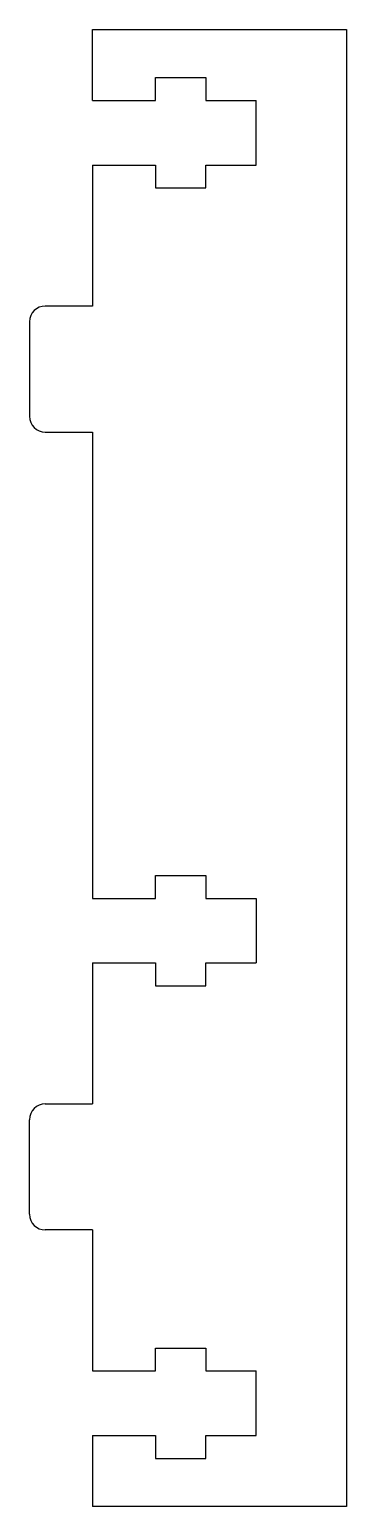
# Model space of a CAD drawing. Header units: millimetres. Extents: x -4 to 16.1, y -46.2 to 47.5.
import ezdxf

# ---------------------------------------------------------------- set-up
doc = ezdxf.new("R2010")
doc.units = ezdxf.units.MM

msp = doc.modelspace()

# ---------------------------------------------------------------- linework, layer by layer
at = {"color": 7, "linetype": 'Continuous', "lineweight": 25}
for p, q in [((0, 43.033), (0, 47.533)), ((0, 47.533), (16.125, 47.533)), ((16.125, 47.533), (16.125, -46.217)), ((4, 44.483), (7.2, 44.483)), ((4, 43.033), (4, 44.483)), ((7.2, 44.483), (7.2, 43.033)), ((0, 43.033), (4, 43.033)), ((7.2, 43.033), (10.4, 43.033)), ((10.4, 38.933), (10.4, 43.033)), ((0, 38.933), (0, 29.983)), ((0, 38.933), (4, 38.933)), ((4, 38.933), (4, 37.483)), ((7.2, 37.483), (7.2, 38.933)), ((7.2, 38.933), (10.4, 38.933)), ((4, 37.483), (7.2, 37.483)), ((0, 29.983), (-3, 29.983)), ((-4, 28.983), (-4, 22.983)), ((-3, 21.983), (0, 21.983)), ((0, 21.983), (0, -7.617)), ((4, -6.167), (7.2, -6.167)), ((4, -7.617), (4, -6.167)), ((7.2, -6.167), (7.2, -7.617)), ((0, -7.617), (4, -7.617)), ((7.2, -7.617), (10.4, -7.617)), ((10.4, -7.617), (10.4, -11.717)), ((0, -11.717), (0, -20.667)), ((0, -11.717), (4, -11.717)), ((4, -11.717), (4, -13.167)), ((7.2, -13.167), (7.2, -11.717)), ((7.2, -11.717), (10.4, -11.717)), ((4, -13.167), (7.2, -13.167)), ((-3, -20.667), (0, -20.667)), ((-4, -27.667), (-4, -21.667)), ((0, -28.667), (-3, -28.667)), ((0, -28.667), (0, -37.617)), ((4, -36.167), (7.2, -36.167)), ((4, -37.617), (4, -36.167)), ((7.2, -36.167), (7.2, -37.617)), ((0, -37.617), (4, -37.617)), ((7.2, -37.617), (10.4, -37.617)), ((10.4, -41.717), (10.4, -37.617)), ((0, -41.717), (0, -46.217)), ((0, -41.717), (4, -41.717)), ((4, -41.717), (4, -43.167)), ((7.2, -43.167), (7.2, -41.717)), ((7.2, -41.717), (10.4, -41.717)), ((4, -43.167), (7.2, -43.167)), ((16.125, -46.217), (0, -46.217))]:
    msp.add_line(p, q, dxfattribs=at)
for centre, start, end in [((-3, 28.983), 90, 180), ((-3, 22.983), 180, 270), ((-3, -21.667), 90, 180), ((-3, -27.667), 180, 270)]:
    msp.add_arc(centre, 1, start, end, dxfattribs=at)

doc.saveas('drawing.dxf')
